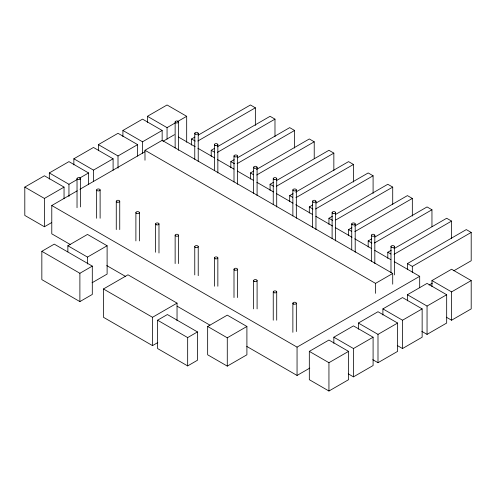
<?xml version="1.0" encoding="UTF-8"?>
<svg xmlns="http://www.w3.org/2000/svg" width="496" height="496" viewBox="0 0 496 496"><rect width="100%" height="100%" fill="white"/><g stroke="black" fill="none" stroke-linecap="round" stroke-linejoin="round"><path stroke-width="0.74" d="M51.615 222.605L44.423 226.759L24.8 215.431L24.8 187.11L44.423 175.782L64.046 187.11L64.046 198.592M49.327 179.068L49.327 172.949L68.95 161.622L88.573 172.949L88.573 184.431M73.854 164.908L73.854 158.788L93.477 147.461L113.1 158.788L113.1 170.271M98.382 150.747L98.382 144.627L118.005 133.3L137.628 144.627L137.628 156.11M122.909 136.586L122.909 130.467L142.532 119.139L162.155 130.467L162.155 140.418M147.436 122.425L147.436 116.306L167.059 104.978L186.682 116.306L186.682 142.327M24.8 187.11L44.423 198.437L64.046 187.11M49.327 172.949L68.95 184.276L77.45 179.366M79.416 178.231L88.573 172.949M73.854 158.788L93.477 170.116L113.1 158.788M98.382 144.627L118.005 155.955L137.628 144.627M122.909 130.467L142.532 141.794L162.155 130.467M147.436 116.306L167.059 127.633L175.559 122.723M177.525 121.588L186.682 116.306M144.987 160.22L144.987 150.269L162.155 140.356L392.714 273.47L392.714 284.189M70.544 244.671L51.782 233.839L51.782 205.518L77.246 190.817M79.924 189.267L144.931 151.739M163.023 141.292L174.418 134.714M191.586 145.086L191.586 138.961L194.934 137.032M198.276 135.098L250.455 104.978L255.359 107.806L255.359 125.414M197.83 141.019L255.359 107.806M211.209 156.414L211.209 150.288L214.551 148.36M217.229 146.816L270.072 116.306L274.982 119.139L274.982 136.741M41.838 251.305L54.25 244.137L92.299 266.11L92.299 294.432L79.887 301.599L41.838 279.626L41.838 251.305L79.887 273.277L92.299 266.11M217.453 152.353L274.982 119.139M67.865 251.887L67.865 245.762L87.488 234.434L107.111 245.762L107.111 274.083L92.064 282.77M230.832 167.741L230.832 161.622L234.174 159.687M237.522 157.759L289.695 127.633L294.599 130.467L294.599 148.068M237.076 163.68L294.599 130.467M67.865 245.762L87.488 257.095L107.111 245.762M250.455 179.068L250.455 172.949L253.797 171.015M256.475 169.471L309.318 138.961L314.222 141.794L314.222 158.633M256.699 175.007L314.222 141.794M270.072 190.402L270.072 184.276L273.42 182.348M276.762 180.414L328.941 150.288L333.845 153.121L333.845 170.729M276.315 186.335L333.845 153.121M157.815 342.55L152.514 345.613L103.453 317.291L103.453 288.97L127.98 274.809L177.041 303.13L177.041 320.738M289.695 201.729L289.695 195.604L293.043 193.676M295.715 192.132L348.564 161.622L353.468 164.449L353.468 182.057M295.938 197.662L353.468 164.449M309.318 213.057L309.318 206.931L312.666 205.003M316.008 203.069L368.187 172.949L373.091 175.782L373.091 193.384M315.561 208.996L373.091 175.782M103.453 288.97L152.514 317.291L177.041 303.13M328.941 224.384L328.941 218.265L332.283 216.33M335.631 214.402L387.804 184.276L392.714 187.11L392.714 204.712M157.567 320.211L167.375 314.545L197.476 331.923L197.476 360.245L187.668 365.912L157.567 348.533L157.567 320.211L187.668 337.59L197.476 331.923M335.854 219.933L392.714 187.11M348.564 235.712L348.564 229.592L351.906 227.658M354.584 226.114L407.427 195.604L412.331 198.437L412.331 216.045M354.807 231.651L412.331 198.437M207.657 326.473L227.28 315.146L246.903 326.473L246.903 354.795L227.28 366.122L207.657 354.795L207.657 326.473L227.28 337.801L246.903 326.473M368.187 247.045L368.187 240.92L371.529 238.991M374.877 237.057L427.05 206.931L431.954 209.765L431.954 226.604M374.43 242.978L431.954 209.765M387.804 258.373L387.804 252.247L391.152 250.319M393.824 248.775L446.673 218.265L451.577 221.092L451.577 238.7M394.047 254.305L451.577 221.092M407.427 269.7L407.427 263.574L466.296 229.592L471.2 232.426L471.2 260.747L453.809 270.785M144.987 150.269L375.54 283.383L392.714 273.47M407.427 263.574L412.331 266.408L471.2 232.426M51.782 205.518L297.054 347.126L419.69 276.322L419.69 287.804M309.318 351.373L328.941 340.045L348.564 351.373L348.564 379.694L328.941 391.022L309.318 379.694L309.318 351.373L328.941 362.7L348.564 351.373M333.845 343.337L333.845 337.212L353.468 325.884L373.091 337.212L373.091 365.533L353.468 376.861L348.235 373.841M358.372 329.177L358.372 323.051L377.995 311.724L397.618 323.051L397.618 351.373L377.995 362.7L372.763 359.681M382.9 315.016L382.9 308.89L402.523 297.563L422.146 308.89L422.146 337.212L402.523 348.539L397.29 345.52M407.427 300.855L407.427 294.729L427.05 283.402L446.673 294.729L446.673 323.051L427.05 334.378L421.817 331.359M431.954 286.694L431.954 280.569L451.577 269.241L471.2 280.569L471.2 308.89L451.577 320.218L446.344 317.198M429.059 285.076L432.4 283.148M246.791 346.431L297.054 375.447L309.789 368.094M333.845 337.212L353.468 348.539L373.091 337.212M358.372 323.051L377.995 334.378L397.618 323.051M382.9 308.89L402.523 320.218L422.146 308.89M407.427 294.729L427.05 306.057L446.673 294.729M431.954 280.569L451.577 291.896L471.2 280.569M191.586 138.961L195.269 141.087M211.209 150.288L214.272 152.061M230.832 161.622L234.509 163.742M250.455 172.949L253.518 174.716M270.072 184.276L273.755 186.403M289.695 195.604L292.764 197.377M309.318 206.931L313.001 209.058M328.941 218.265L332.618 220.385M348.564 229.592L351.627 231.359M368.187 240.92L371.864 243.046M387.804 252.247L390.873 254.02M178.436 137.032L195.195 146.704M197.873 148.254L214.625 157.926M217.31 159.476L234.062 169.148M237.41 171.083L253.493 180.37M256.847 182.305L273.6 191.977M276.278 193.521L293.037 203.199M295.715 204.743L312.468 214.415M315.822 216.349L332.574 226.021M335.253 227.571L352.005 237.243M354.69 238.793L371.442 248.465M374.79 250.399L390.873 259.687M394.227 261.621L419.69 276.322M106.733 265.565L125.494 276.402M177.097 306.193L209.938 325.147M451.577 291.896L451.577 320.218M427.05 306.057L427.05 334.378M412.331 266.408L412.331 272.533M402.523 320.218L402.523 348.539M394.444 246.586L394.444 274.908M390.978 246.586L390.978 272.608M377.995 334.378L377.995 362.7M375.54 283.383L375.54 293.334M374.821 235.327A1.736 1.004 0 0 1 372.118 236.084A1.736 1.004 0 0 1 372.335 234.354A1.736 1.004 0 0 1 374.821 235.327L374.827 263.574M371.355 235.253L371.355 261.28M355.204 223.925L355.204 252.247M353.468 348.539L353.468 376.861M351.732 223.925L351.732 249.953M335.581 212.598L335.581 240.92M332.109 212.598L332.109 238.626M328.941 362.7L328.941 391.022M315.958 201.271L315.958 229.592M312.492 201.271L312.492 227.292M297.054 347.126L297.054 375.447M296.335 189.937A1.736 1.004 0 0 1 293.737 190.805A1.736 1.004 0 0 1 293.737 189.075A1.736 1.004 0 0 1 296.335 189.937L296.335 218.265M296.335 303.23L296.335 331.551M292.869 189.937L292.869 215.965M292.869 303.23L292.869 332.314M276.712 178.61L276.712 206.931M276.712 291.896L276.712 320.218M273.246 178.61L273.246 204.637M273.246 291.896L273.246 320.218M257.095 167.282L257.095 195.604M257.095 280.569L257.095 308.89M253.623 167.282L253.623 193.31M253.623 280.569L253.623 308.89M237.472 155.955L237.472 184.276M237.472 269.241L237.472 297.563M234 155.955L234 181.982M234 269.241L234 297.563M227.28 337.801L227.28 366.122M217.849 144.627L217.849 172.949M217.849 257.914L217.849 286.235M214.377 144.627L214.377 170.649M214.377 257.914L214.377 286.235M198.226 133.294L198.226 161.622M198.226 246.586L198.226 275.671M194.761 133.294L194.761 159.321M194.761 246.586L194.761 274.908M187.668 337.59L187.668 365.912M178.603 121.966L178.603 150.288M178.597 235.327A1.736 1.004 0 0 1 175.9 236.084A1.736 1.004 0 0 1 176.111 234.354A1.736 1.004 0 0 1 178.597 235.327L178.603 263.574M175.138 121.966L175.138 147.994M175.138 235.253L175.138 263.574M167.059 127.633L167.059 139.116M158.98 223.925L158.98 253.016M155.515 223.925L155.515 252.247M152.514 317.291L152.514 345.613M142.532 141.794L142.532 153.276M139.364 212.598L139.364 240.92M135.892 212.598L135.892 240.92M119.741 201.271L119.741 229.592M118.005 155.955L118.005 168.2M116.269 201.271L116.269 229.592M100.118 189.937A1.736 1.004 0 0 1 97.514 190.805A1.736 1.004 0 0 1 97.514 189.075A1.736 1.004 0 0 1 100.118 189.937L100.118 218.265M96.646 189.937L96.646 218.265M93.477 170.116L93.477 181.598M87.488 257.095L87.488 263.984M80.495 178.61L80.495 206.931M79.887 273.277L79.887 301.599M77.029 178.61L77.029 207.7M68.95 184.276L68.95 196.521M44.423 198.437L44.423 226.759M391.741 247.411A1.736 1.004 0 0 0 394.444 246.655A1.736 1.004 0 0 0 391.952 245.681A1.736 1.004 0 0 0 391.741 247.411M352.495 224.756A1.736 1.004 0 0 0 355.198 224A1.736 1.004 0 0 0 352.712 223.026A1.736 1.004 0 0 0 352.495 224.756M332.872 213.429A1.736 1.004 0 0 0 335.575 212.666A1.736 1.004 0 0 0 333.089 211.699A1.736 1.004 0 0 0 332.872 213.429M313.255 202.095A1.736 1.004 0 0 0 315.952 201.339A1.736 1.004 0 0 0 313.466 200.365A1.736 1.004 0 0 0 313.255 202.095M274.009 179.44A1.736 1.004 0 0 0 276.712 178.684A1.736 1.004 0 0 0 274.22 177.711A1.736 1.004 0 0 0 274.009 179.44M254.386 168.113A1.736 1.004 0 0 0 257.089 167.357A1.736 1.004 0 0 0 254.603 166.383A1.736 1.004 0 0 0 254.386 168.113M234.763 156.786A1.736 1.004 0 0 0 237.466 156.023A1.736 1.004 0 0 0 234.98 155.056A1.736 1.004 0 0 0 234.763 156.786M215.14 145.452A1.736 1.004 0 0 0 217.843 144.696A1.736 1.004 0 0 0 215.357 143.722A1.736 1.004 0 0 0 215.14 145.452M195.523 134.125A1.736 1.004 0 0 0 198.22 133.368A1.736 1.004 0 0 0 195.734 132.395A1.736 1.004 0 0 0 195.523 134.125M175.9 122.797A1.736 1.004 0 0 0 178.597 122.041A1.736 1.004 0 0 0 176.111 121.067A1.736 1.004 0 0 0 175.9 122.797M77.791 179.44A1.736 1.004 0 0 0 80.488 178.684A1.736 1.004 0 0 0 78.002 177.711A1.736 1.004 0 0 0 77.791 179.44M117.031 202.095A1.736 1.004 0 0 0 119.734 201.339A1.736 1.004 0 0 0 117.248 200.365A1.736 1.004 0 0 0 117.031 202.095M136.654 213.429A1.736 1.004 0 0 0 139.357 212.666A1.736 1.004 0 0 0 136.871 211.699A1.736 1.004 0 0 0 136.654 213.429M156.277 224.756A1.736 1.004 0 0 0 158.98 224A1.736 1.004 0 0 0 156.488 223.026A1.736 1.004 0 0 0 156.277 224.756M195.523 247.411A1.736 1.004 0 0 0 198.22 246.655A1.736 1.004 0 0 0 195.734 245.681A1.736 1.004 0 0 0 195.523 247.411M215.14 258.738A1.736 1.004 0 0 0 217.843 257.982A1.736 1.004 0 0 0 215.357 257.009A1.736 1.004 0 0 0 215.14 258.738M234.763 270.072A1.736 1.004 0 0 0 237.466 269.309A1.736 1.004 0 0 0 234.98 268.342A1.736 1.004 0 0 0 234.763 270.072M254.386 281.399A1.736 1.004 0 0 0 257.089 280.643A1.736 1.004 0 0 0 254.603 279.67A1.736 1.004 0 0 0 254.386 281.399M274.009 292.727A1.736 1.004 0 0 0 276.712 291.97A1.736 1.004 0 0 0 274.22 290.997A1.736 1.004 0 0 0 274.009 292.727M293.632 304.054A1.736 1.004 0 0 0 296.335 303.298A1.736 1.004 0 0 0 293.843 302.324A1.736 1.004 0 0 0 293.632 304.054"/></g></svg>
